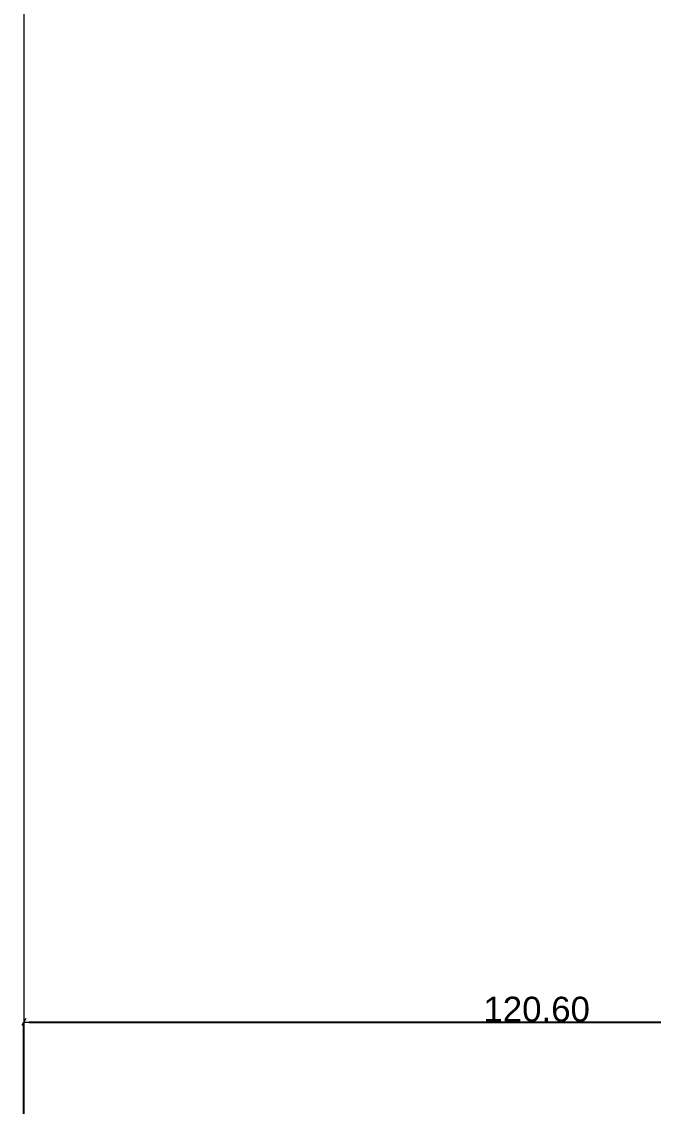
# Model space of a CAD drawing. Header units: millimetres. Extents: x 475616349 to 476941521, y 4620115302 to 4621446928.
# Drawn here: x 476724881 to 476732482, y 4620192367 to 4620205430 of the extents above; entities that cross this region are included whole.
import ezdxf

# ---------------------------------------------------------------- set-up
doc = ezdxf.new("R2010")
doc.units = ezdxf.units.MM
doc.header["$MEASUREMENT"] = 0
doc.layers.add('New_Structural - Bearing_Pen_No__1', color=1, linetype='Continuous', lineweight=0)
doc.layers.add('New_zoma', color=7, linetype='Continuous')
doc.styles.add('GENERATED_STYLE_1', font='arial.ttf')
doc.linetypes.add('Break', pattern='A,0,[1,бѓЎбѓђбѓ®бѓљбѓ\x98бѓ\x98 #13 nika1.Shx,S=15.679026,R=0,X=0,Y=0],-1975.557214,0', length=1975.557214)
doc.dimstyles.new('GENERATED_STYLE__34', dxfattribs={"dimtxt": 300, "dimasz": 64.421331, "dimexe": 0.18, "dimexo": 3, "dimgap": 0.09, "dimtad": 1, "dimtih": 1, "dimtoh": 1, "dimlfac": 0.001, "dimzin": 0, "dimdsep": 46, "dimtxsty": 'GENERATED_STYLE_1', "dimblk": 'ARROWHEAD_2', "dimblk1": 'ARROWHEAD_2', "dimblk2": 'ARROWHEAD_2', "dimcen": 0.09, "dimclrd": 1, "dimclre": 1, "dimclrt": 1, "dimadec": 0, "dimazin": 0, "dimtfac": 1, "dimtdec": 4, "dimtmove": 0, "dimatfit": 3, "dimfxl": 1, "dimtolj": 1, "dimtzin": 0, "dimarcsym": 0})

# ---------------------------------------------------------------- blocks, each defined once
blk = doc.blocks.new('ARROWHEAD_2')
at = {"color": 0, "linetype": 'Continuous', "lineweight": 0}
for p, q in [((0, 0), (-1, 0)), ((-0.38, -0.66), (0.38, 0.66))]:
    blk.add_line(p, q, dxfattribs=at)
blk = doc.blocks.new('*D1280', base_point=(476577134, 4620325126))
at = {"layer": 'Defpoints', "color": 0, "linetype": 'Continuous', "transparency": 16777216}
for p in [(476737269, 4620193382), (476737269, 4620193172), (476724906, 4620181798)]:
    blk.add_point(p, dxfattribs=at)
at = {"layer": 'New_zoma', "color": 1, "linetype": 'Continuous', "lineweight": -2, "transparency": 16777216}
for p, q in [((476724906, 4620181801), (476724906, 4620193382)), ((476724970, 4620193382), (476737204, 4620193382)), ((476737269, 4620193175), (476737269, 4620193382))]:
    blk.add_line(p, q, dxfattribs=at)
at = {"layer": 'New_zoma', "color": 1, "linetype": 'Continuous', "lineweight": -2, "transparency": 16777216, "xscale": 64.4213309708986, "yscale": 64.4213309708986, "zscale": 64.4213309708986, "rotation": 180}
blk.add_blockref('ARROWHEAD_2', (476724906, 4620193382), dxfattribs=at)
at = {"layer": 'New_zoma', "color": 1, "linetype": 'Continuous', "lineweight": -2, "transparency": 16777216, "xscale": 64.4213309708986, "yscale": 64.4213309708986, "zscale": 64.4213309708986}
blk.add_blockref('ARROWHEAD_2', (476737269, 4620193382), dxfattribs=at)
at = {"layer": 'New_zoma', "color": 1, "linetype": 'Continuous', "lineweight": 0, "transparency": 16777216, "insert": (476731079, 4620193535), "char_height": 300, "attachment_point": 5, "style": 'GENERATED_STYLE_1'}
blk.add_mtext('\\A1;120.60', dxfattribs=at)

msp = doc.modelspace()

# ---------------------------------------------------------------- linework, layer by layer
at = {"layer": 'New_Structural - Bearing_Pen_No__1', "color": 1, "linetype": 'Break', "lineweight": 0}
msp.add_line((476724905.768, 4620224314.684), (476724905.768, 4620181797.672), dxfattribs=at)

# ---------------------------------------------------------------- dimensions: what is measured, and where the dimension line sits
at = {"layer": 'New_zoma', "color": 1, "linetype": 'Continuous', "lineweight": 0}
dim = msp.add_linear_dim(base=(476737268.542, 4620193381.921), p1=(476724905.768, 4620181797.672), p2=(476737268.542, 4620193171.921), text='120.60', dimstyle='GENERATED_STYLE__34', dxfattribs=at)
dim.commit()
dim.dimension.update_dxf_attribs({"geometry": '*D1280', "text_midpoint": (476731078.766, 4620193381.921), "dimtype": 160})

doc.saveas('drawing.dxf')
